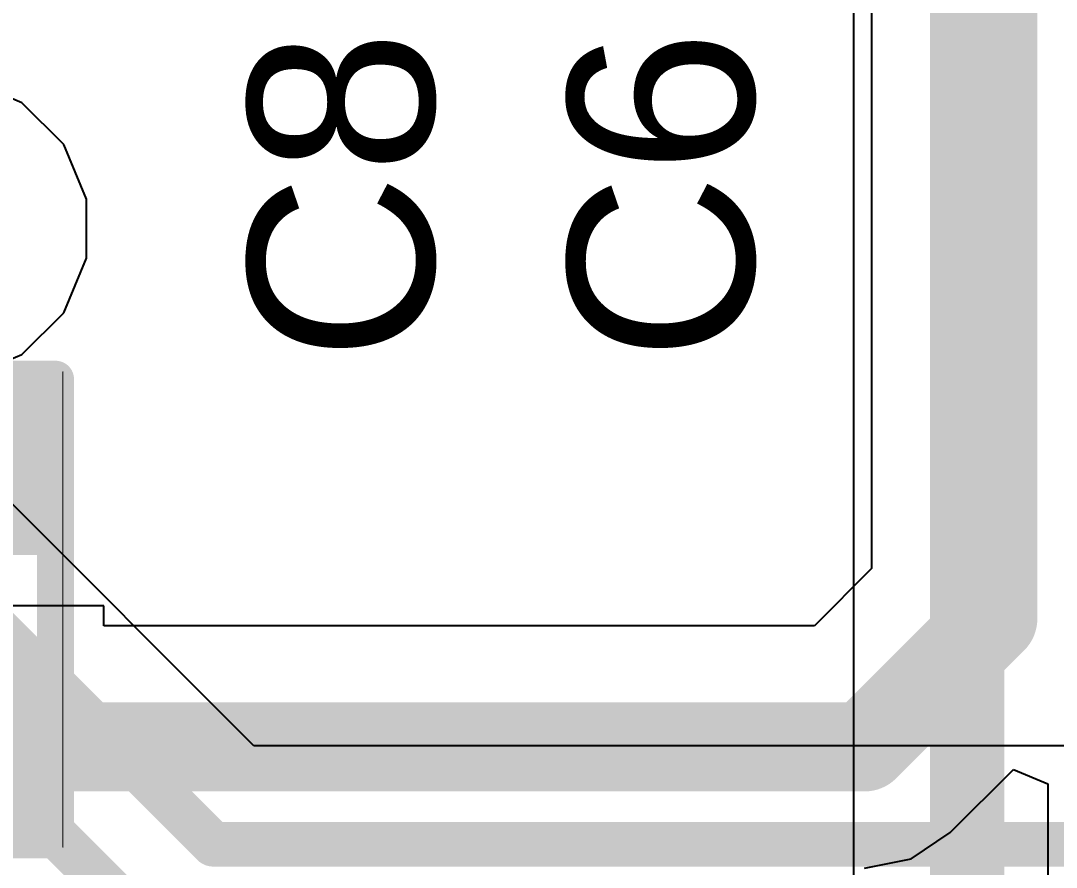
# Model space of a CAD drawing. Header units: inches. Extents: x -13 to 366, y -4 to 120.
# Drawn here: x -0.488 to 3.053, y 16.614 to 19.51 of the extents above; entities that cross this region are included whole.
import ezdxf

# ---------------------------------------------------------------- set-up
doc = ezdxf.new("R2010")
doc.units = ezdxf.units.IN
for name, color, linetype in [('Bottom Layer', 5, 'Continuous'), ('GND', 16, 'Continuous'), ('POWER', 76, 'Continuous'), ('Top Layer', 1, 'Continuous'), ('Top Overlay', 2, 'Continuous'), ('Top Paste', 8, 'Continuous'), ('Top Solder', 216, 'Continuous')]:
    doc.layers.add(name, color=color, linetype=linetype)
doc.styles.add('Arial', font='', dxfattribs={"height": 0.2})
doc.styles.get('Arial').set_extended_font_data('Arial')

# ---------------------------------------------------------------- blocks, each defined once
blk = doc.blocks.new('R___0402_7')
at = {"layer": 'Top Layer'}
for points in [[(-0.6985, -0.3175), (-0.6985, 0.3175), (-0.2413, 0.3175), (-0.2413, -0.3175)], [(0.2413, -0.3175), (0.2413, 0.3175), (0.6985, 0.3175), (0.6985, -0.3175)]]:
    blk.add_hatch(color=1, dxfattribs=at).paths.add_polyline_path(points)
at = {"layer": 'Top Paste'}
for points in [[(-0.6985, -0.3175), (-0.6985, 0.3175), (-0.2413, 0.3175), (-0.2413, -0.3175)], [(0.2413, -0.3175), (0.2413, 0.3175), (0.6985, 0.3175), (0.6985, -0.3175)]]:
    blk.add_hatch(color=8, dxfattribs=at).paths.add_polyline_path(points)
at = {"layer": 'Top Solder'}
for points in [[(-0.7535, -0.3725), (-0.7535, 0.3725), (-0.1863, 0.3725), (-0.1863, -0.3725)], [(0.1863, -0.3725), (0.1863, 0.3725), (0.7535, 0.3725), (0.7535, -0.3725)]]:
    blk.add_hatch(color=216, dxfattribs=at).paths.add_polyline_path(points)
at = {"layer": 'Top Overlay'}
for points in [[(-0.7874, 0.4064, 0.127, 0.127, 0), (0.7874, 0.4064, 0.127, 0.127, 0)], [(-0.7874, 0.4064, 0.127, 0.127, 0), (-0.7874, -0.4064, 0.127, 0.127, 0)], [(0.7874, 0.4064, 0.127, 0.127, 0), (0.7874, -0.4064, 0.127, 0.127, 0)], [(-0.7874, -0.4064, 0.127, 0.127, 0), (0.7874, -0.4064, 0.127, 0.127, 0)], [(-0.8128, -0.4318, 0.00323, 0.00323, 0), (0.8128, -0.4318, 0.00323, 0.00323, 0)]]:
    blk.add_lwpolyline(points, format="xyseb", dxfattribs=at)
for points in [[(-0.8191, 0.4064, 0.0635, 0.0635, 1), (-0.7556, 0.4064, 0.0635, 0.0635, 1)], [(-0.8191, 0.4064, 0.0635, 0.0635, 1), (-0.7556, 0.4064, 0.0635, 0.0635, 1)], [(0.7556, 0.4064, 0.0635, 0.0635, 1), (0.8191, 0.4064, 0.0635, 0.0635, 1)], [(0.7556, 0.4064, 0.0635, 0.0635, 1), (0.8191, 0.4064, 0.0635, 0.0635, 1)], [(-0.8191, -0.4064, 0.0635, 0.0635, 1), (-0.7556, -0.4064, 0.0635, 0.0635, 1)], [(-0.8191, -0.4064, 0.0635, 0.0635, 1), (-0.7556, -0.4064, 0.0635, 0.0635, 1)], [(0.7556, -0.4064, 0.0635, 0.0635, 1), (0.8191, -0.4064, 0.0635, 0.0635, 1)], [(0.7556, -0.4064, 0.0635, 0.0635, 1), (0.8191, -0.4064, 0.0635, 0.0635, 1)], [(-0.8136, -0.4318, 0.00161, 0.00161, 1), (-0.812, -0.4318, 0.00161, 0.00161, 1)], [(0.812, -0.4318, 0.00161, 0.00161, 1), (0.8136, -0.4318, 0.00161, 0.00161, 1)]]:
    blk.add_lwpolyline(points, format="xyseb", close=True, dxfattribs=at)

msp = doc.modelspace()

# ---------------------------------------------------------------- linework, layer by layer
at = {"layer": 'Bottom Layer'}
msp.add_line((2.3596, 19.7685), (2.3596, 8.7719), dxfattribs=at)
msp.add_lwpolyline([(2.7481, 8.611, 0.254, 0.254, 0), (2.7481, 19.7685, 0.254, 0.254, 0)], format="xyseb", dxfattribs=at)
at = {"layer": 'GND'}
for p, q in [((0.3099, 17.0295), (-1.0171, 18.3566)), ((6.8458, 17.0295), (0.3099, 17.0295))]:
    msp.add_line(p, q, dxfattribs=at)
for points in [[(-1.5024, 18.3657, 0.1524, 0.1524, 0), (0.1705, 16.6928, 0.1524, 0.1524, 0)], [(-1.4109, 17.7658, 0.1524, 0.1524, 0), (0.0177, 16.3372, 0.1524, 0.1524, 0)], [(0.1705, 16.6928, 0.1524, 0.1524, 0), (9.0836, 16.6928, 0.1524, 0.1524, 0)]]:
    msp.add_lwpolyline(points, format="xyseb", dxfattribs=at)
msp.add_lwpolyline([(0.1324, 16.6928, 0.0762, 0.0762, 1), (0.2086, 16.6928, 0.0762, 0.0762, 1)], format="xyseb", close=True, dxfattribs=at)
msp.add_lwpolyline([(0.1324, 16.6928, 0.0762, 0.0762, 1), (0.2086, 16.6928, 0.0762, 0.0762, 1)], format="xyseb", close=True, dxfattribs=at)
at = {"layer": 'POWER'}
for p, q in [((-0.4834, 19.2291), (-0.6701, 19.3065)), ((-0.3405, 19.0862), (-0.4834, 19.2291)), ((-0.2631, 18.8995), (-0.3405, 19.0862)), ((-0.2631, 18.6974), (-0.2631, 18.8995)), ((-0.3405, 18.5107), (-0.2631, 18.6974)), ((-0.4834, 18.3678), (-0.3405, 18.5107)), ((-0.6701, 18.2905), (-0.4834, 18.3678))]:
    msp.add_line(p, q, dxfattribs=at)
at = {"layer": 'Top Layer'}
for p, q in [((2.4212, 25.1435), (2.4212, 17.6356)), ((2.4212, 17.6356), (2.2259, 17.4403)), ((-0.2036, 17.5086), (-1.1367, 17.5086)), ((-0.2036, 17.4403), (-0.2036, 17.5086)), ((2.2259, 17.4403), (-0.2036, 17.4403)), ((2.6905, 16.733), (2.9062, 16.9487)), ((2.9062, 16.9487), (3.0236, 16.9001)), ((3.0236, 16.9001), (3.0236, 10.1593)), ((2.5561, 16.6431), (2.6905, 16.733)), ((2.3975, 16.6116), (2.5561, 16.6431))]:
    msp.add_line(p, q, dxfattribs=at)
for points in [[(2.8356, 17.464, 0.3048, 0.3048, 0), (2.8356, 25.4476, 0.3048, 0.3048, 0)], [(2.3975, 17.026, 0.3048, 0.3048, 0), (2.8356, 17.464, 0.3048, 0.3048, 0)], [(-0.7751, 17.026, 0.3048, 0.3048, 0), (2.3975, 17.026, 0.3048, 0.3048, 0)]]:
    msp.add_lwpolyline(points, format="xyseb", dxfattribs=at)
for points in [[(2.7594, 17.464, 0.1524, 0.1524, 1), (2.9118, 17.464, 0.1524, 0.1524, 1)], [(2.7594, 17.464, 0.1524, 0.1524, 1), (2.9118, 17.464, 0.1524, 0.1524, 1)], [(2.3213, 17.026, 0.1524, 0.1524, 1), (2.4737, 17.026, 0.1524, 0.1524, 1)], [(2.3213, 17.026, 0.1524, 0.1524, 1), (2.4737, 17.026, 0.1524, 0.1524, 1)]]:
    msp.add_lwpolyline(points, format="xyseb", close=True, dxfattribs=at)

# ---------------------------------------------------------------- block references
at = {"rotation": 90}
msp.add_blockref('R___0402_7', (-0.7751, 17.4959), dxfattribs=at)

# ---------------------------------------------------------------- texts
at = {"layer": 'Top Overlay', "style": 'Arial'}
for s, p in [('C8', (0.9248, 18.3451)), ('C6', (2.0185, 18.3451))]:
    msp.add_text(s, height=0.635, rotation=90, dxfattribs=at).set_placement(p)

doc.saveas('drawing.dxf')
